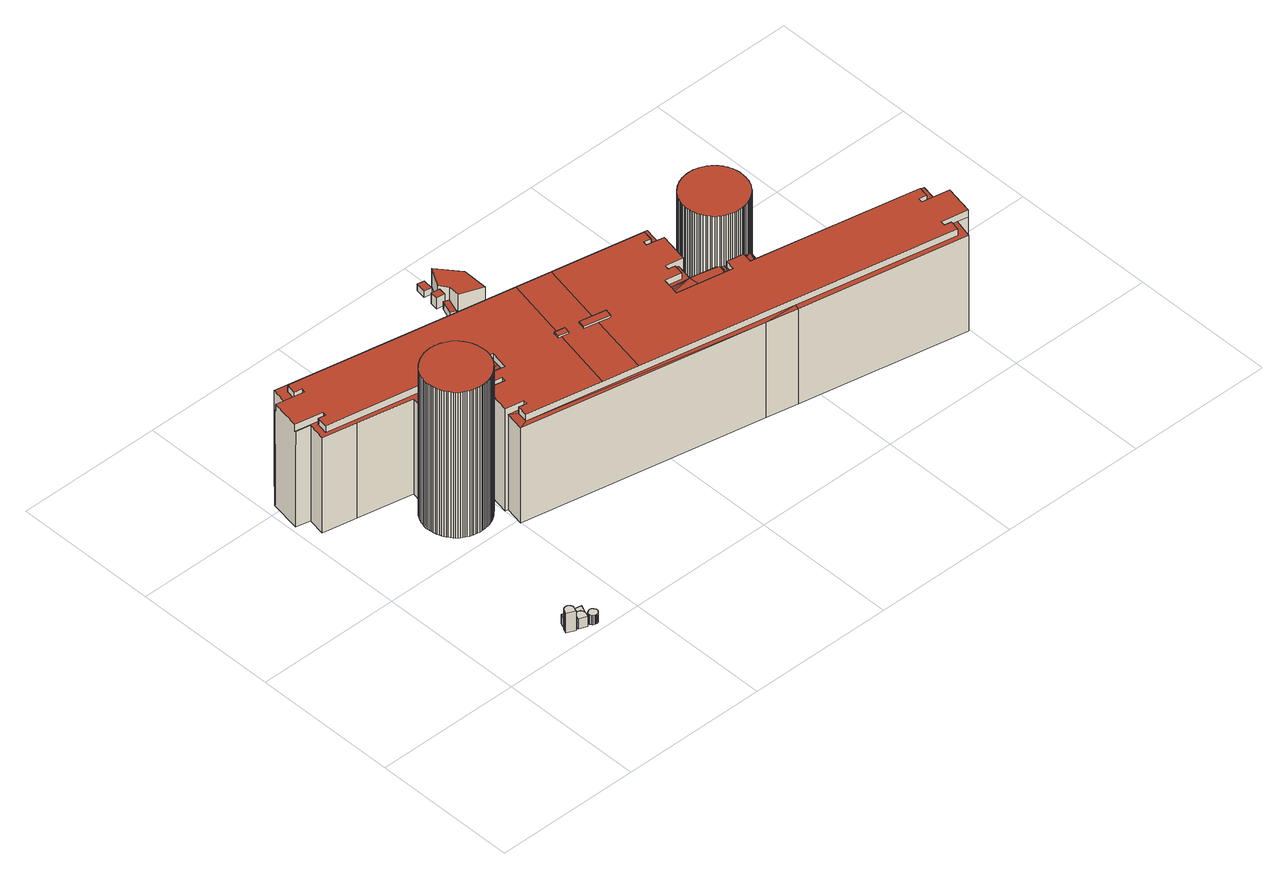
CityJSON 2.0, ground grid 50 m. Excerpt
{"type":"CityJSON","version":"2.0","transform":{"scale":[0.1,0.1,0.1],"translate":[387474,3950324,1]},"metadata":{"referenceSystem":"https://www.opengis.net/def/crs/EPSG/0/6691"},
"CityObjects":{
"building1":{"type":"Building","attributes":{"延べ面積換算係数":"1.00","説明注記":"トイレ","大字・町コード":"51","町・丁目コード":"1","13+区市町村コード+大字・町コード+町・丁目コード":"13101051001","class":"3001","usage":"454","measuredHeight":10.3,"storeysAboveGround":1,"storeysBelowGround":0,"BuildingDetailAttribute.buildingRoofEdgeArea":30.16,"BuildingDetailAttribute.fireproofStructureType":"1001","BuildingDetailAttribute.urbanPlanType":"21","BuildingDetailAttribute.areaClassificationType":"22","BuildingDetailAttribute.districtsAndZonesType":"5","BuildingDetailAttribute.landUseType":"217","BuildingDetailAttribute.detailedUsage":"3002","BuildingDetailAttribute.specifiedBuildingCoverageRate":60,"BuildingDetailAttribute.specifiedFloorAreaRate":300,"BuildingDetailAttribute.surveyYear":2021,"BuildingIDAttribute.prefecture":"13","BuildingIDAttribute.city":"13101"},"address":[{"country":"日本","locality":"東京都千代田区一ツ橋一丁目"}],"geometry":[{"type":"Solid","lod":"1","boundaries":[[[[0,1,2,3,4,5,6,7,8,9,10,11,12,13]],[[12,14,15,13]],[[11,16,14,12]],[[10,17,16,11]],[[9,18,17,10]],[[8,19,18,9]],[[7,20,19,8]],[[6,21,20,7]],[[5,22,21,6]],[[4,23,22,5]],[[3,24,23,4]],[[2,25,24,3]],[[1,26,25,2]],[[0,27,26,1]],[[13,15,27,0]],[[14,16,17,18,19,20,21,22,23,24,25,26,27,15]]]]}]},
"building2":{"type":"Building","attributes":{"延べ面積換算係数":"1.00","説明注記":"トイレ","大字・町コード":"51","町・丁目コード":"1","13+区市町村コード+大字・町コード+町・丁目コード":"13101051001","class":"3003","usage":"454","measuredHeight":7.7,"storeysAboveGround":1,"storeysBelowGround":0,"BuildingDetailAttribute.buildingRoofEdgeArea":30.16,"BuildingDetailAttribute.fireproofStructureType":"1001","BuildingDetailAttribute.urbanPlanType":"21","BuildingDetailAttribute.areaClassificationType":"22","BuildingDetailAttribute.districtsAndZonesType":"5","BuildingDetailAttribute.landUseType":"217","BuildingDetailAttribute.detailedUsage":"3002","BuildingDetailAttribute.specifiedBuildingCoverageRate":60,"BuildingDetailAttribute.specifiedFloorAreaRate":300,"BuildingDetailAttribute.surveyYear":2021,"BuildingIDAttribute.prefecture":"13","BuildingIDAttribute.city":"13101"},"address":[{"country":"日本","locality":"東京都千代田区一ツ橋一丁目"}],"geometry":[{"type":"Solid","lod":"1","boundaries":[[[[28,29,30,31,32,33,34,35,36,37,38,39,40,41,42,43,44,45,46,47,48,49,50,51,52,53]],[[52,54,55,53]],[[51,56,54,52]],[[50,57,56,51]],[[49,58,57,50]],[[48,59,58,49]],[[47,60,59,48]],[[46,61,60,47]],[[45,62,61,46]],[[44,63,62,45]],[[43,64,63,44]],[[42,65,64,43]],[[41,66,65,42]],[[40,67,66,41]],[[39,68,67,40]],[[38,69,68,39]],[[37,70,69,38]],[[36,71,70,37]],[[35,72,71,36]],[[34,73,72,35]],[[33,74,73,34]],[[32,75,74,33]],[[31,76,75,32]],[[30,77,76,31]],[[29,78,77,30]],[[28,79,78,29]],[[53,55,79,28]],[[54,56,57,58,59,60,61,62,63,64,65,66,67,68,69,70,71,72,73,74,75,76,77,78,79,55]]]]}]},
"building3":{"type":"Building","attributes":{"延べ面積換算係数":"1.00","説明注記":"トイレ","大字・町コード":"51","町・丁目コード":"1","13+区市町村コード+大字・町コード+町・丁目コード":"13101051001","class":"3001","usage":"454","measuredHeight":7.4,"storeysAboveGround":1,"storeysBelowGround":0,"BuildingDetailAttribute.buildingRoofEdgeArea":30.16,"BuildingDetailAttribute.fireproofStructureType":"1001","BuildingDetailAttribute.urbanPlanType":"21","BuildingDetailAttribute.areaClassificationType":"22","BuildingDetailAttribute.districtsAndZonesType":"5","BuildingDetailAttribute.landUseType":"217","BuildingDetailAttribute.detailedUsage":"3002","BuildingDetailAttribute.specifiedBuildingCoverageRate":60,"BuildingDetailAttribute.specifiedFloorAreaRate":300,"BuildingDetailAttribute.surveyYear":2021,"BuildingIDAttribute.prefecture":"13","BuildingIDAttribute.city":"13101"},"address":[{"country":"日本","locality":"東京都千代田区一ツ橋一丁目"}],"geometry":[{"type":"Solid","lod":"1","boundaries":[[[[80,81,82,83,84,85,86,87,88,89,90,91,92,93]],[[92,94,95,93]],[[91,96,94,92]],[[90,97,96,91]],[[89,98,97,90]],[[88,99,98,89]],[[87,100,99,88]],[[86,101,100,87]],[[85,102,101,86]],[[84,103,102,85]],[[83,104,103,84]],[[82,105,104,83]],[[81,106,105,82]],[[80,107,106,81]],[[93,95,107,80]],[[94,96,97,98,99,100,101,102,103,104,105,106,107,95]]]]}]},
"building4":{"type":"Building","attributes":{"class":"3001","usage":"461","measuredHeight":7.4,"storeysAboveGround":9999,"storeysBelowGround":9999,"BuildingDetailAttribute.buildingRoofEdgeArea":-9999,"BuildingDetailAttribute.fireproofStructureType":"1011","BuildingDetailAttribute.urbanPlanType":"21","BuildingDetailAttribute.areaClassificationType":"22","BuildingDetailAttribute.districtsAndZonesType":"5","BuildingDetailAttribute.landUseType":"217","BuildingDetailAttribute.detailedUsage":"0","BuildingDetailAttribute.specifiedBuildingCoverageRate":60,"BuildingDetailAttribute.specifiedFloorAreaRate":300,"BuildingDetailAttribute.surveyYear":"0001","BuildingIDAttribute.prefecture":"13","BuildingIDAttribute.city":"13101"},"geometry":[{"type":"Solid","lod":"1","boundaries":[[[[108,109,110,111,112,113,114,115,116,117,118,119,120,121,122,123,124,125,126,127]],[[126,128,129,127]],[[125,130,128,126]],[[124,131,130,125]],[[123,132,131,124]],[[122,133,132,123]],[[121,134,133,122]],[[120,135,134,121]],[[119,136,135,120]],[[118,137,136,119]],[[117,138,137,118]],[[116,139,138,117]],[[115,140,139,116]],[[114,141,140,115]],[[113,142,141,114]],[[112,143,142,113]],[[111,144,143,112]],[[110,145,144,111]],[[109,146,145,110]],[[108,147,146,109]],[[127,129,147,108]],[[128,130,131,132,133,134,135,136,137,138,139,140,141,142,143,144,145,146,147,129]]]]}]},
"building5":{"type":"Building","attributes":{"延べ面積換算係数":"1","大字・町コード":"51","町・丁目コード":"1","13+区市町村コード+大字・町コード+町・丁目コード":"13101051001","class":"3002","usage":"401","measuredHeight":57.2,"storeysAboveGround":9,"storeysBelowGround":6,"RiverFloodingRiskAttribute.description":"8","RiverFloodingRiskAttribute.rank":"1","RiverFloodingRiskAttribute.depth":0.048,"RiverFloodingRiskAttribute.adminType":"2","RiverFloodingRiskAttribute.scale":"2","HighTideRiskAttribute.description":"2","HighTideRiskAttribute.rank":"1","HighTideRiskAttribute.depth":0.03,"BuildingDetailAttribute.buildingRoofEdgeArea":8003.25,"BuildingDetailAttribute.fireproofStructureType":"1001","BuildingDetailAttribute.urbanPlanType":"21","BuildingDetailAttribute.areaClassificationType":"22","BuildingDetailAttribute.districtsAndZonesType":"10","BuildingDetailAttribute.landUseType":"212","BuildingDetailAttribute.detailedUsage":"1210","BuildingDetailAttribute.specifiedBuildingCoverageRate":80,"BuildingDetailAttribute.specifiedFloorAreaRate":700,"BuildingDetailAttribute.surveyYear":2021,"BuildingIDAttribute.prefecture":"13","BuildingIDAttribute.city":"13101"},"address":[{"country":"日本","locality":"東京都千代田区一ツ橋一丁目"}],"geometry":[{"type":"Solid","lod":"2","boundaries":[[[[148,149,150,151,152,153,154,155,156,157,158,159,160,161,162,163,164,165,166,167,168,169,170,171,172,173,174,175,176,177,178,179,180,181,182,183,184,185,186,187,188,189,190,191,192,193,194,195,196,197,198,199,200,201,202,203,204,205,206,207,208,209,210,211,212,213,214,215,216,217,218,219,220,221,222,223,224,225,226,227,228,229,230,231,232,233,234,235,236,237,238,239,240,241,242,243,244,245,246,247,248,249,250,251,252,253,254,255,256,257,258,259,260,261,262,263,264,265,266,267,268,269,270,271,272,273,274,275,276,277,278,279,280,281,282,283,284,285,286,287,288,289,290,291,292,293,294,295,296,297,298,299,300,301,302,303,304,305,306,307,308,309,310,311,312,313,314,315,316,317,318,319,320,321,322,323,324,325,326,327,328,329,330,331,332,333,334,335,336,337,338,339,340,341,342,343,344,345,346,347,348,349,350,351,352,353,354,355,356,357,358,359,360,361,362,363,364,365]],[[366,367,368]],[[369,370,371,372,373,374,375,376]],[[377,378,379]],[[380,381,382,383]],[[374,384,385,386]],[[387,388,389,390]],[[367,391,392]],[[393,394,395,396]],[[392,397,367]],[[398,377,379]],[[399,374,373]],[[400,374,401]],[[402,388,387]],[[403,404,368]],[[367,405,368]],[[404,406,407,408,409,410,411,412]],[[413,414,415,416,417,418,419,420,421,422,423,424]],[[377,398,425,426,427,428,429,430]],[[431,432,433,434,435,436,437,438,439,440,441,442,443,444,445,446,447,448,449,450,451,452,453,454,455,456,457,458,459,460,461,462,463,464,465,466,467,468,469,470,471,472,473,474,475,476,477,478,479,480,481,482,483,484,485,486,487,488,489,490,491,492,493,494,495,496,497,498,499,500,501,502,503,504,505,506,507,508,509,510,511,512,513,514,515,516,517,518,519,520,521,522,523,524,525,526,527,528,529,530]],[[401,374,399]],[[531,532,533]],[[534,535,387,536,537,538,539,540,541,542,543,544,545,546,547]],[[548,549,550,551,552,553,554,555,556,557,558,559,533,532,560,561,562,563,564,565,566,567,568,569,570,571,572,573,574,575]],[[576,577,578,579]],[[580,581,582,583]],[[397,405,367]],[[381,584,585,382]],[[586,587,588,589]],[[391,590,591]],[[404,366,368]],[[386,385,581,580]],[[592,593,594,595,596,533,382,585]],[[596,531,533]],[[368,405,597]],[[578,577,598,599,600]],[[601,602,603]],[[406,404,403]],[[386,604,605,374]],[[598,606,607,599]],[[535,402,387]],[[608,609,610,611,612,613,614,615,616,617,618,619,620,621,622,623,624,625,626,627,628,629,630,631,632,633,634,635,636,637,638,639,640,641,642,643,644,645,646,647,648,649,650,651,652,653,654,655,656,657,658,659,660,661,662,663,664,665,666,667,668,669,670,671,672,673,674,675,676,677,678,679,680,681,682,683,684,685,686,687,688,689,690,691,692,693,694,695,696,697,698,699,700,701,702,703,704,705,706,707]],[[708,709,710,711,712,713,714,715,716,717,718,719,720,721,722,420,419,723,724,416,415,725,726,727,728,729,730,731,732,733,734,735]],[[375,736,376]],[[737,384,374,400]],[[576,579,583,582,601,603,738]],[[739,740,741,742,743,744,745,746,747,748,749,750,751,752,753,414,413,754,755,422,421,756,757,758,759,760,761,762,763,764,765,766]],[[767,768,769,770]],[[606,591,590,607]],[[771,378,770,769]],[[378,771,379]],[[439,438,359,358]],[[387,390,323,322]],[[668,667,238,237]],[[534,547,751,750]],[[379,213,212,398]],[[407,406,403,368,597,766,765]],[[450,449,348,347]],[[625,624,281,280]],[[568,567,732,731]],[[638,637,268,267]],[[453,452,345,344]],[[380,717,381]],[[369,746,745,370]],[[622,621,284,283]],[[449,448,349,348]],[[217,717,380]],[[772,773,200,199]],[[774,775,197,196]],[[654,653,252,251]],[[526,525,154,153]],[[494,493,186,185]],[[398,212,211,425]],[[516,515,164,163]],[[491,490,189,188]],[[633,632,273,272]],[[503,502,177,176]],[[467,466,331,330]],[[454,453,344,343]],[[538,537,320,319]],[[448,447,350,349]],[[486,485,194,193]],[[452,451,346,345]],[[433,432,365,364]],[[490,489,190,189]],[[506,505,174,173]],[[620,619,286,285]],[[626,625,280,279]],[[428,427,759,758]],[[511,510,169,168]],[[776,760,759,427,426]],[[418,417,394,393]],[[432,431,148,365]],[[663,662,243,242]],[[593,592,715,714]],[[558,557,686,685]],[[425,211,210,426]],[[658,657,248,247]],[[647,646,259,258]],[[679,678,227,226]],[[423,422,755,586,589]],[[621,620,285,284]],[[564,563,708,735]],[[629,628,277,276]],[[645,644,261,260]],[[574,573,314,313]],[[657,656,249,248]],[[546,545,753,752]],[[664,663,242,241]],[[469,468,329,328]],[[451,450,347,346]],[[610,609,296,295]],[[410,409,763,762]],[[447,446,351,350]],[[497,496,183,182]],[[513,512,167,166]],[[669,668,237,236]],[[604,386,471,470]],[[739,397,392]],[[706,705,300,299]],[[606,598,740]],[[634,633,272,271]],[[777,772,199,198]],[[666,665,240,239]],[[502,501,178,177]],[[699,698,307,306]],[[648,647,258,257]],[[567,566,733,732]],[[544,543,726,725]],[[446,445,352,351]],[[630,629,276,275]],[[485,484,195,194]],[[431,530,149,148]],[[642,641,264,263]],[[553,552,691,690]],[[579,578,475,474]],[[755,754,587,586]],[[609,608,297,296]],[[720,767,770,721]],[[636,635,270,269]],[[571,570,317,316]],[[697,696,309,308]],[[543,542,727,726]],[[677,676,229,228]],[[547,546,752,751]],[[524,523,156,155]],[[712,595,594,713]],[[512,511,168,167]],[[527,526,153,152]],[[618,617,288,287]],[[612,611,294,293]],[[465,464,333,332]],[[617,616,289,288]],[[534,750,749,389,388,402,535]],[[456,455,342,341]],[[584,381,716]],[[738,740,576]],[[680,679,226,225]],[[703,702,303,302]],[[498,497,182,181]],[[613,612,293,292]],[[649,648,257,256]],[[496,495,184,183]],[[533,559,221,220]],[[424,423,589,588]],[[536,387,322,321]],[[381,717,716]],[[508,507,172,171]],[[575,574,313,312]],[[435,434,363,362]],[[700,699,306,305]],[[555,554,689,688]],[[522,521,158,157]],[[590,391,202,201]],[[519,518,161,160]],[[196,195,484,483,774]],[[641,640,265,264]],[[550,549,694,693]],[[598,577,740]],[[607,590,478,477]],[[773,590,201,200]],[[539,538,319,318]],[[445,444,353,352]],[[464,463,334,333]],[[701,700,305,304]],[[583,579,474,473]],[[718,717,217,216]],[[580,583,473,472]],[[375,374,326,325]],[[562,561,710,709]],[[635,634,271,270]],[[722,378,377,430,756,421,420]],[[505,504,175,174]],[[551,550,693,692]],[[426,210,209,776]],[[584,716,715,592,585]],[[681,680,225,224]],[[542,541,728,727]],[[768,719,718,216,215,769]],[[441,440,357,356]],[[434,433,364,363]],[[438,437,360,359]],[[652,651,254,253]],[[628,627,278,277]],[[514,513,166,165]],[[437,436,361,360]],[[705,704,301,300]],[[754,413,424,588,587]],[[615,614,291,290]],[[662,661,244,243]],[[656,655,250,249]],[[768,767,720,719]],[[487,486,193,192]],[[518,517,162,161]],[[595,712,711,560,532,531,596]],[[682,681,224,223]],[[461,460,337,336]],[[673,672,233,232]],[[667,666,239,238]],[[730,569,568,731]],[[696,695,310,309]],[[773,772,480,479]],[[530,529,150,149]],[[325,324,748,747,736,375]],[[367,203,202,391]],[[374,605,327,326]],[[311,310,695,694,549,548]],[[501,500,179,178]],[[204,203,367,366]],[[405,397,739]],[[698,697,308,307]],[[639,638,267,266]],[[559,558,685,684]],[[537,536,321,320]],[[563,562,709,708]],[[627,626,279,278]],[[683,682,223,222]],[[457,456,341,340]],[[623,622,283,282]],[[462,461,336,335]],[[468,467,330,329]],[[444,443,354,353]],[[674,673,232,231]],[[607,477,476,600,599]],[[713,594,593,714]],[[554,553,690,689]],[[770,378,722,721]],[[771,214,213,379]],[[604,470,469,328,327,605]],[[466,465,332,331]],[[218,217,380,383]],[[725,415,414,753,545,544]],[[670,669,236,235]],[[771,769,215,214]],[[644,643,262,261]],[[382,533,220,219]],[[525,524,155,154]],[[404,412,206,205]],[[643,642,263,262]],[[521,520,159,158]],[[611,610,295,294]],[[678,677,228,227]],[[499,498,181,180]],[[775,777,198,197]],[[676,675,230,229]],[[702,701,304,303]],[[572,571,316,315]],[[458,457,340,339]],[[517,516,163,162]],[[557,556,687,686]],[[541,540,729,728]],[[672,671,234,233]],[[463,462,335,334]],[[528,527,152,151]],[[489,488,191,190]],[[410,762,761,208,207,411]],[[460,459,338,337]],[[523,522,157,156]],[[370,745,744,371]],[[591,606,740]],[[608,707,298,297]],[[515,514,165,164]],[[573,572,315,314]],[[500,499,180,179]],[[640,639,266,265]],[[488,487,192,191]],[[405,739,766,597]],[[495,494,185,184]],[[566,565,734,733]],[[624,623,282,281]],[[749,748,324,323,390,389]],[[529,528,151,150]],[[436,435,362,361]],[[704,703,302,301]],[[653,652,253,252]],[[561,560,711,710]],[[684,683,222,221,559]],[[440,439,358,357]],[[637,636,269,268]],[[665,664,241,240]],[[409,408,764,763]],[[675,674,231,230]],[[772,777,481,480]],[[412,411,207,206]],[[504,503,176,175]],[[372,743,742,737,400,401,399,373]],[[429,428,758,757]],[[650,649,256,255]],[[614,613,292,291]],[[661,660,245,244]],[[492,491,188,187]],[[209,208,761,760,776]],[[430,429,757,756]],[[740,577,576]],[[777,775,482,481]],[[632,631,274,273]],[[548,575,312,311]],[[631,630,275,274]],[[723,419,418,393,396]],[[590,773,479,478]],[[707,706,299,298]],[[509,508,171,170]],[[602,601,582,581,385,384,737,742,741]],[[651,650,255,254]],[[443,442,355,354]],[[372,371,744,743]],[[455,454,343,342]],[[391,591,739]],[[442,441,356,355]],[[775,774,483,482]],[[655,654,251,250]],[[539,318,317,570,569,730,729,540]],[[459,458,339,338]],[[386,580,472,471]],[[493,492,187,186]],[[392,391,739]],[[660,659,246,245]],[[616,615,290,289]],[[659,658,247,246]],[[646,645,260,259]],[[671,670,235,234]],[[205,204,366,404]],[[602,741,740,738,603]],[[383,382,219,218]],[[408,407,765,764]],[[739,591,740]],[[520,519,160,159]],[[507,506,173,172]],[[552,551,692,691]],[[736,747,746,369,376]],[[600,476,475,578]],[[417,416,724,395,394]],[[556,555,688,687]],[[619,618,287,286]],[[565,564,735,734]],[[510,509,170,169]],[[724,723,396,395]]]],"semantics":{"surfaces":[{"type":"GroundSurface"},{"type":"RoofSurface"},{"type":"WallSurface"}],"values":[[0,1,1,1,1,1,1,1,1,1,1,1,1,1,1,1,1,1,1,1,1,1,1,1,1,1,1,1,1,1,1,1,1,1,1,1,1,1,1,1,1,1,1,1,1,1,1,1,1,1,1,2,2,2,2,2,2,2,2,2,2,2,2,2,2,2,2,2,2,2,2,2,2,2,2,2,2,2,2,2,2,2,2,2,2,2,2,2,2,2,2,2,2,2,2,2,2,2,2,2,2,2,2,2,2,2,2,2,2,2,2,2,2,2,2,2,2,2,2,2,2,2,2,2,2,2,2,2,2,2,2,2,2,2,2,2,2,2,2,2,2,2,2,2,2,2,2,2,2,2,2,2,2,2,2,2,2,2,2,2,2,2,2,2,2,2,2,2,2,2,2,2,2,2,2,2,2,2,2,2,2,2,2,2,2,2,2,2,2,2,2,2,2,2,2,2,2,2,2,2,2,2,2,2,2,2,2,2,2,2,2,2,2,2,2,2,2,2,2,2,2,2,2,2,2,2,2,2,2,2,2,2,2,2,2,2,2,2,2,2,2,2,2,2,2,2,2,2,2,2,2,2,2,2,2,2,2,2,2,2,2,2,2,2,2,2,2,2,2,2,2,2,2,2,2,2,2,2,2,2,2,2,2,2,2,2,2,2,2,2,2,2,2,2,2,2,2,2,2,2,2,2,2,2,2,2,2,2,2,2,2,2,2,2,2,2,2,2,2,2,2,2,2,2,2,2,2,2,2,2,2,2,2,2,2,2,2,2,2,2,2,2,2,2,2,2,2,2,2,2,2,2,2,2,2,2,2]]}}]},
"building6":{"type":"Building","attributes":{"説明注記":"発電施設","大字・町コード":"51","町・丁目コード":"1","13+区市町村コード+大字・町コード+町・丁目コード":"13101051001","class":"3001","usage":"401","measuredHeight":3.5,"storeysAboveGround":9999,"storeysBelowGround":0,"RiverFloodingRiskAttribute.description":"8","RiverFloodingRiskAttribute.rank":"1","RiverFloodingRiskAttribute.depth":0.024,"RiverFloodingRiskAttribute.adminType":"2","RiverFloodingRiskAttribute.scale":"2","BuildingDetailAttribute.buildingRoofEdgeArea":9.29,"BuildingDetailAttribute.fireproofStructureType":"1011","BuildingDetailAttribute.urbanPlanType":"21","BuildingDetailAttribute.areaClassificationType":"22","BuildingDetailAttribute.districtsAndZonesType":"10","BuildingDetailAttribute.landUseType":"212","BuildingDetailAttribute.detailedUsage":"1210","BuildingDetailAttribute.specifiedBuildingCoverageRate":80,"BuildingDetailAttribute.specifiedFloorAreaRate":700,"BuildingDetailAttribute.surveyYear":2021,"BuildingIDAttribute.prefecture":"13","BuildingIDAttribute.city":"13101"},"address":[{"country":"日本","locality":"東京都千代田区一ツ橋一丁目"}],"geometry":[{"type":"Solid","lod":"2","boundaries":[[[[778,779,780,781]],[[782,783,784,785]],[[778,785,784,779]],[[779,784,783,780]],[[781,782,785,778]],[[780,783,782,781]]]],"semantics":{"surfaces":[{"type":"GroundSurface"},{"type":"RoofSurface"},{"type":"WallSurface"}],"values":[[0,1,2,2,2,2]]}}]},
"building7":{"type":"Building","attributes":{"説明注記":"発電施設","大字・町コード":"51","町・丁目コード":"1","13+区市町村コード+大字・町コード+町・丁目コード":"13101051001","class":"3001","usage":"401","measuredHeight":4.3,"storeysAboveGround":9999,"storeysBelowGround":0,"RiverFloodingRiskAttribute.description":"8","RiverFloodingRiskAttribute.rank":"1","RiverFloodingRiskAttribute.depth":0.055,"RiverFloodingRiskAttribute.adminType":"2","RiverFloodingRiskAttribute.scale":"2","BuildingDetailAttribute.buildingRoofEdgeArea":7.54,"BuildingDetailAttribute.fireproofStructureType":"1011","BuildingDetailAttribute.urbanPlanType":"21","BuildingDetailAttribute.areaClassificationType":"22","BuildingDetailAttribute.districtsAndZonesType":"10","BuildingDetailAttribute.landUseType":"212","BuildingDetailAttribute.detailedUsage":"1210","BuildingDetailAttribute.specifiedBuildingCoverageRate":80,"BuildingDetailAttribute.specifiedFloorAreaRate":700,"BuildingDetailAttribute.surveyYear":2021,"BuildingIDAttribute.prefecture":"13","BuildingIDAttribute.city":"13101"},"address":[{"country":"日本","locality":"東京都千代田区一ツ橋一丁目"}],"geometry":[{"type":"Solid","lod":"2","boundaries":[[[[786,787,788,789]],[[790,791,792,793]],[[788,791,790,789]],[[786,793,792,787]],[[787,792,791,788]],[[789,790,793,786]]]],"semantics":{"surfaces":[{"type":"GroundSurface"},{"type":"RoofSurface"},{"type":"WallSurface"}],"values":[[0,1,2,2,2,2]]}}]},
"building8":{"type":"Building","attributes":{"説明注記":"発電施設","大字・町コード":"51","町・丁目コード":"1","13+区市町村コード+大字・町コード+町・丁目コード":"13101051001","class":"3001","usage":"401","measuredHeight":3,"storeysAboveGround":9999,"storeysBelowGround":0,"RiverFloodingRiskAttribute.description":"8","RiverFloodingRiskAttribute.rank":"1","RiverFloodingRiskAttribute.depth":0.055,"RiverFloodingRiskAttribute.adminType":"2","RiverFloodingRiskAttribute.scale":"2","BuildingDetailAttribute.buildingRoofEdgeArea":9.12,"BuildingDetailAttribute.fireproofStructureType":"1011","BuildingDetailAttribute.urbanPlanType":"21","BuildingDetailAttribute.areaClassificationType":"22","BuildingDetailAttribute.districtsAndZonesType":"10","BuildingDetailAttribute.landUseType":"212","BuildingDetailAttribute.detailedUsage":"1210","BuildingDetailAttribute.specifiedBuildingCoverageRate":80,"BuildingDetailAttribute.specifiedFloorAreaRate":700,"BuildingDetailAttribute.surveyYear":2021,"BuildingIDAttribute.prefecture":"13","BuildingIDAttribute.city":"13101"},"address":[{"country":"日本","locality":"東京都千代田区一ツ橋一丁目"}],"geometry":[{"type":"Solid","lod":"2","boundaries":[[[[794,795,796,797]],[[798,799,800,801]],[[796,799,798,797]],[[794,801,800,795]],[[797,798,801,794]],[[795,800,799,796]]]],"semantics":{"surfaces":[{"type":"GroundSurface"},{"type":"RoofSurface"},{"type":"WallSurface"}],"values":[[0,1,2,2,2,2]]}}]},
"building9":{"type":"Building","attributes":{"説明注記":"地下スロープ屋根","大字・町コード":"51","町・丁目コード":"1","13+区市町村コード+大字・町コード+町・丁目コード":"13101051001","class":"3003","usage":"401","measuredHeight":7.1,"storeysAboveGround":9999,"storeysBelowGround":0,"RiverFloodingRiskAttribute.description":"8","RiverFloodingRiskAttribute.rank":"1","RiverFloodingRiskAttribute.depth":0.055,"RiverFloodingRiskAttribute.adminType":"2","RiverFloodingRiskAttribute.scale":"2","HighTideRiskAttribute.description":"2","HighTideRiskAttribute.rank":"1","HighTideRiskAttribute.depth":0.31,"BuildingDetailAttribute.buildingRoofEdgeArea":97.49,"BuildingDetailAttribute.fireproofStructureType":"1011","BuildingDetailAttribute.urbanPlanType":"21","BuildingDetailAttribute.areaClassificationType":"22","BuildingDetailAttribute.districtsAndZonesType":"10","BuildingDetailAttribute.landUseType":"212","BuildingDetailAttribute.detailedUsage":"1210","BuildingDetailAttribute.specifiedBuildingCoverageRate":80,"BuildingDetailAttribute.specifiedFloorAreaRate":700,"BuildingDetailAttribute.surveyYear":2021,"BuildingIDAttribute.prefecture":"13","BuildingIDAttribute.city":"13101"},"address":[{"country":"日本","locality":"東京都千代田区一ツ橋一丁目"}],"geometry":[{"type":"Solid","lod":"2","boundaries":[[[[802,803,804,805,806,807]],[[808,809,810,811,812,813]],[[802,810,809,803]],[[803,809,808,804]],[[804,808,813,805]],[[807,811,810,802]],[[805,813,812,806]],[[806,812,811,807]]]],"semantics":{"surfaces":[{"type":"GroundSurface"},{"type":"RoofSurface"},{"type":"WallSurface"}],"values":[[0,1,2,2,2,2,2,2]]}}]}
},
"vertices":[
[284,28,27],[255,40,27],[261,54,27],[262,56,27],[265,59,27],[269,62,27],[273,63,27],[278,63,27],[283,62,27],[287,59,27],[289,55,27],[291,50,27],[291,45,27],[287,36,27],[291,45,103],[287,36,103],[291,50,103],[289,55,103],[287,59,103],[283,62,103],[278,63,103],[273,63,103],[269,62,103],[265,59,103],[262,56,103],[261,54,103],[255,40,103],[284,28,103],
[269,75,32],[338,62,32],[323,28,32],[324,31,32],[323,36,32],[322,41,32],[319,45,32],[315,48,32],[311,49,32],[306,50,32],[301,48,32],[297,45,32],[294,41,32],[292,34,32],[287,36,32],[291,45,32],[291,50,32],[289,55,32],[287,59,32],[283,62,32],[278,63,32],[273,63,32],[269,62,32],[265,59,32],[262,56,32],[261,54,32],[262,56,68],[261,54,68],[265,59,68],[269,62,68],[273,63,68],[278,63,68],[283,62,68],[287,59,68],[289,55,68],[291,50,68],[291,45,68],[287,36,68],[292,34,68],[294,41,68],[297,45,68],[301,48,68],[306,50,68],[311,49,68],[315,48,68],[319,45,68],[322,41,68],[323,36,68],[324,31,68],[323,28,68],[338,62,68],[269,75,68],
[317,13,31],[289,25,31],[292,34,31],[294,41,31],[297,45,31],[301,48,31],[306,50,31],[311,49,31],[315,48,31],[319,45,31],[322,41,31],[323,36,31],[324,31,31],[323,28,31],[324,31,71],[323,28,71],[323,36,71],[322,41,71],[319,45,71],[315,48,71],[311,49,71],[306,50,71],[301,48,71],[297,45,71],[294,41,71],[292,34,71],[289,25,71],[317,13,71],
[341,5,31],[337,6,31],[333,9,31],[330,13,31],[328,17,31],[329,22,31],[330,27,31],[333,30,31],[337,33,31],[341,35,31],[346,35,31],[351,33,31],[354,30,31],[357,26,31],[359,22,31],[359,17,31],[357,12,31],[354,9,31],[350,6,31],[346,5,31],[350,6,67],[346,5,67],[354,9,67],[357,12,67],[359,17,67],[359,22,67],[357,26,67],[354,30,67],[351,33,67],[346,35,67],[341,35,67],[337,33,67],[333,30,67],[330,27,67],[329,22,67],[328,17,67],[330,13,67],[333,9,67],[337,6,67],[341,5,67],
[1433,772,18],[1440,772,18],[1447,772,18],[1454,771,18],[1460,769,18],[1467,767,18],[1473,765,18],[1479,762,18],[1486,759,18],[1491,756,18],[1497,752,18],[1502,748,18],[1508,744,18],[1512,739,18],[1517,734,18],[1521,729,18],[1525,723,18],[1528,717,18],[1532,711,18],[1534,705,18],[1537,699,18],[1539,692,18],[1540,686,18],[1541,679,18],[1542,672,18],[1542,665,18],[1542,659,18],[1541,652,18],[1540,645,18],[1539,639,18],[1537,632,18],[1535,626,18],[1532,619,18],[1529,613,18],[1526,607,18],[1522,602,18],[1518,596,18],[1514,591,18],[1509,586,18],[1504,582,18],[1498,578,18],[1493,574,18],[1487,570,18],[1481,567,18],[1475,565,18],[1469,562,18],[1462,560,18],[1455,559,18],[1449,558,18],[1442,557,18],[1435,557,18],[1428,557,18],[1422,557,18],[1415,558,18],[1424,553,18],[1479,561,18],[1480,558,18],[1473,528,18],[2032,419,18],[2018,348,18],[2059,340,18],[2039,241,18],[2002,248,18],[1985,182,18],[1415,294,18],[1309,315,18],[489,475,18],[502,542,18],[492,544,18],[512,644,18],[512,646,18],[524,643,18],[535,707,18],[422,740,18],[428,737,18],[434,734,18],[440,731,18],[446,728,18],[452,724,18],[457,719,18],[462,715,18],[467,710,18],[471,705,18],[475,699,18],[479,693,18],[483,687,18],[486,681,18],[488,675,18],[490,668,18],[492,662,18],[493,655,18],[494,648,18],[495,641,18],[495,635,18],[495,628,18],[494,621,18],[493,614,18],[491,608,18],[489,601,18],[487,595,18],[484,588,18],[480,582,18],[477,577,18],[473,571,18],[469,566,18],[464,561,18],[459,556,18],[454,551,18],[448,547,18],[443,544,18],[437,540,18],[430,537,18],[424,535,18],[418,532,18],[411,531,18],[404,529,18],[397,528,18],[391,528,18],[384,528,18],[377,528,18],[370,529,18],[363,530,18],[357,532,18],[350,534,18],[344,536,18],[338,539,18],[332,542,18],[326,546,18],[320,550,18],[315,554,18],[310,559,18],[305,564,18],[301,569,18],[297,575,18],[293,580,18],[289,586,18],[286,592,18],[284,599,18],[282,605,18],[280,612,18],[279,619,18],[278,625,18],[277,632,18],[277,639,18],[277,646,18],[278,653,18],[279,659,18],[281,666,18],[283,673,18],[286,679,18],[288,685,18],[292,691,18],[295,697,18],[299,703,18],[303,708,18],[308,713,18],[313,718,18],[318,722,18],[324,726,18],[330,730,18],[335,733,18],[342,736,18],[348,739,18],[353,741,18],[344,742,18],[350,777,18],[163,814,18],[45,837,18],[57,898,18],[7,908,18],[28,1016,18],[69,1008,18],[83,1078,18],[1330,834,18],[1317,770,18],[1327,769,18],[1304,657,18],[1288,660,18],[1276,601,18],[1363,584,18],[1361,585,18],[1356,590,18],[1352,595,18],[1348,600,18],[1344,606,18],[1340,612,18],[1337,618,18],[1334,624,18],[1332,630,18],[1330,637,18],[1329,643,18],[1327,650,18],[1327,657,18],[1327,664,18],[1327,670,18],[1327,677,18],[1328,684,18],[1330,690,18],[1332,697,18],[1334,703,18],[1336,710,18],[1339,716,18],[1343,722,18],[1347,727,18],[1351,733,18],[1355,738,18],[1360,743,18],[1365,747,18],[1370,751,18],[1376,755,18],[1382,759,18],[1388,762,18],[1394,764,18],[1400,767,18],[1407,769,18],[1413,770,18],[1420,771,18],[1427,772,18],[1480,558,390],[1479,561,391],[1460,510,390],[1240,653,393],[1264,649,393],[1257,614,393],[1200,625,393],[1198,612,393],[1276,601,393],[1288,660,393],[1242,663,393],[1420,311,390],[519,487,390],[1309,315,390],[512,644,390],[524,642,390],[524,643,390],[512,646,390],[1282,545,392],[1360,529,392],[1372,577,393],[1317,770,390],[1316,760,390],[1325,758,390],[1327,769,390],[1424,553,392],[1438,551,392],[845,650,423],[849,671,423],[814,678,423],[810,658,423],[1442,550,392],[1415,294,390],[1197,605,393],[1193,588,393],[1194,595,393],[1315,760,390],[1469,508,390],[1473,528,390],[1442,548,392],[1535,495,390],[2002,404,390],[1995,369,390],[1969,374,390],[1966,359,390],[2018,348,390],[2032,419,390],[944,652,416],[988,875,416],[871,898,416],[826,676,416],[849,671,416],[845,650,416],[822,655,416],[777,436,416],[897,413,416],[939,627,416],[892,637,416],[897,662,416],[1985,182,390],[2002,248,390],[1948,258,390],[1945,243,390],[1969,238,390],[1962,205,390],[1433,772,591],[1427,772,591],[1420,771,591],[1413,770,591],[1407,769,591],[1400,767,591],[1394,764,591],[1388,762,591],[1382,759,591],[1376,755,591],[1370,751,591],[1365,747,591],[1360,743,591],[1355,738,591],[1351,733,591],[1347,727,591],[1343,722,591],[1339,716,591],[1336,710,591],[1334,703,591],[1332,697,591],[1330,690,591],[1328,684,591],[1327,677,591],[1327,670,591],[1327,664,591],[1327,657,591],[1327,650,591],[1329,643,591],[1330,637,591],[1332,630,591],[1334,624,591],[1337,618,591],[1340,612,591],[1344,606,591],[1348,600,591],[1352,595,591],[1356,590,591],[1361,585,591],[1366,581,591],[1372,577,591],[1377,573,591],[1383,570,591],[1389,567,591],[1395,564,591],[1402,562,591],[1408,560,591],[1415,558,591],[1422,557,591],[1428,557,591],[1435,557,591],[1442,557,591],[1449,558,591],[1455,559,591],[1462,560,591],[1469,562,591],[1475,565,591],[1481,567,591],[1487,570,591],[1493,574,591],[1498,578,591],[1504,582,591],[1509,586,591],[1514,591,591],[1518,596,591],[1522,602,591],[1526,607,591],[1529,613,591],[1532,619,591],[1535,626,591],[1537,632,591],[1539,639,591],[1540,645,591],[1541,652,591],[1542,659,591],[1542,665,591],[1542,672,591],[1541,679,591],[1540,686,591],[1539,692,591],[1537,699,591],[1534,705,591],[1532,711,591],[1528,717,591],[1525,723,591],[1521,729,591],[1517,734,591],[1512,739,591],[1508,744,591],[1502,748,591],[1497,752,591],[1491,756,591],[1486,759,591],[1479,762,591],[1473,765,591],[1467,767,591],[1460,769,591],[1454,771,591],[1447,772,591],[1440,772,591],[622,701,390],[624,714,390],[535,707,390],[1265,770,390],[1279,767,390],[1330,834,390],[83,1078,390],[69,1008,390],[28,1016,390],[27,1012,390],[124,993,390],[127,1007,390],[101,1012,390],[108,1047,390],[1299,814,390],[1292,779,390],[1268,784,390],[353,741,390],[354,741,390],[361,743,390],[368,744,390],[375,745,390],[381,746,390],[388,746,390],[395,745,390],[402,745,390],[409,743,390],[415,742,390],[422,740,390],[629,739,390],[442,776,390],[435,740,390],[378,751,390],[385,785,390],[68,847,390],[75,884,390],[100,879,390],[102,893,390],[7,912,390],[7,908,390],[57,898,390],[45,837,390],[163,814,390],[350,777,390],[344,742,390],[1387,561,393],[1394,559,393],[1395,564,393],[1389,567,393],[1377,573,393],[1365,528,392],[1371,527,392],[1383,570,393],[575,631,390],[577,640,390],[980,618,423],[986,643,423],[897,662,423],[892,637,423],[1415,558,393],[1414,556,393],[578,646,390],[552,651,390],[559,686,390],[617,675,390],[621,694,390],[1435,515,391],[1402,558,393],[1403,561,393],[1402,562,393],[1376,526,392],[1378,526,392],[1381,540,393],[1366,581,393],[1363,584,393],[1407,557,393],[1408,560,393],[286,679,586],[283,673,586],[281,666,586],[279,659,586],[278,653,586],[277,646,586],[277,639,586],[277,632,586],[278,625,586],[279,619,586],[280,612,586],[282,605,586],[284,599,586],[286,592,586],[289,586,586],[293,580,586],[297,575,586],[301,569,586],[305,564,586],[310,559,586],[315,554,586],[320,550,586],[326,546,586],[332,542,586],[338,539,586],[344,536,586],[350,534,586],[357,532,586],[363,530,586],[370,529,586],[377,528,586],[384,528,586],[391,528,586],[397,528,586],[404,529,586],[411,531,586],[418,532,586],[424,535,586],[430,537,586],[437,540,586],[443,544,586],[448,547,586],[454,551,586],[459,556,586],[464,561,586],[469,566,586],[473,571,586],[477,577,586],[480,582,586],[484,588,586],[487,595,586],[489,601,586],[491,608,586],[493,614,586],[494,621,586],[495,628,586],[495,635,586],[495,641,586],[494,648,586],[493,655,586],[492,662,586],[490,668,586],[488,675,586],[486,681,586],[483,687,586],[479,693,586],[475,699,586],[471,705,586],[467,710,586],[462,715,586],[457,719,586],[452,724,586],[446,728,586],[440,731,586],[434,734,586],[428,737,586],[422,740,586],[415,742,586],[409,743,586],[402,745,586],[395,745,586],[388,746,586],[381,746,586],[375,745,586],[368,744,586],[361,743,586],[354,741,586],[348,739,586],[342,736,586],[335,733,586],[330,730,586],[324,726,586],[318,722,586],[313,718,586],[308,713,586],[303,708,586],[299,703,586],[295,697,586],[292,691,586],[288,685,586],[378,751,416],[435,740,416],[442,776,416],[629,739,416],[617,675,416],[559,686,416],[552,651,416],[578,646,416],[575,631,416],[512,644,416],[492,544,416],[554,532,416],[552,518,416],[526,523,416],[519,487,416],[810,658,416],[814,678,416],[108,1047,416],[101,1012,416],[127,1007,416],[124,993,416],[27,1012,416],[7,912,416],[102,893,416],[100,879,416],[75,884,416],[68,847,416],[385,785,416],[1244,669,393],[1188,563,392],[1385,561,393],[1442,550,416],[1385,561,416],[1378,526,416],[1188,563,416],[1200,625,416],[1257,614,416],[1264,649,416],[1240,653,416],[1244,669,416],[1304,657,416],[1325,758,416],[1265,770,416],[1268,784,416],[1292,779,416],[1299,814,416],[986,643,416],[980,618,416],[1962,205,416],[1969,238,416],[1945,243,416],[1948,258,416],[2039,241,416],[2059,340,416],[1966,359,416],[1969,374,416],[1995,369,416],[2002,404,416],[1435,515,416],[552,518,390],[554,532,390],[502,542,390],[526,523,390],[489,475,390],[1428,557,393],[1422,557,393],[1449,558,393],[1442,557,393],[2039,241,390],[1435,557,393],
[946,1256,50],[929,1209,50],[911,1216,50],[929,1263,50],[929,1263,79],[911,1216,79],[929,1209,79],[946,1256,79],
[947,1298,51],[943,1272,51],[915,1276,51],[919,1303,51],[919,1303,93],[915,1276,93],[943,1272,93],[947,1298,93],
[952,1367,51],[947,1331,51],[922,1335,51],[928,1371,51],[928,1371,76],[922,1335,76],[947,1331,76],[952,1367,76],
[987,1262,4],[989,1301,4],[970,1331,4],[1008,1396,4],[1068,1320,4],[1065,1233,4],[970,1331,70],[989,1301,70],[987,1262,70],[1065,1233,70],[1068,1320,70],[1008,1396,70]
]}
